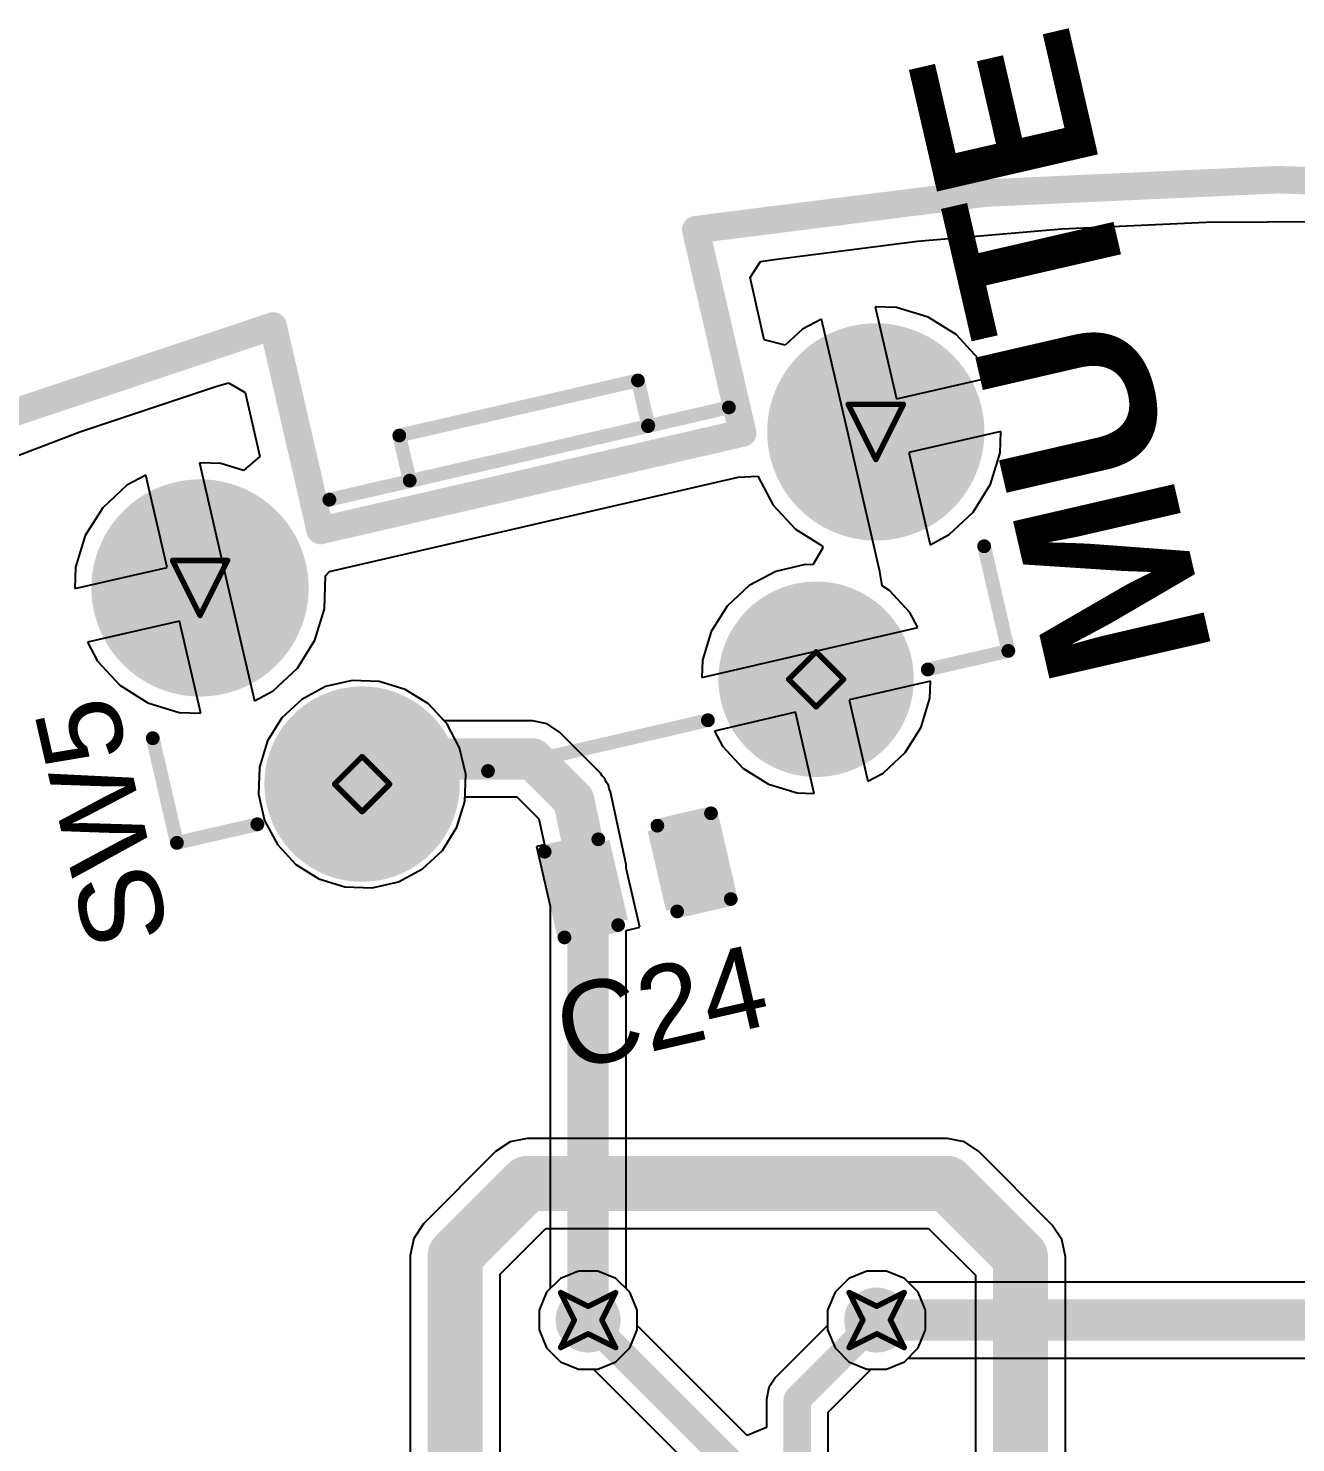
# Model space of a CAD drawing. Header units: inches. Extents: x -5 to 247, y -53 to 67.
# Drawn here: x 16.04 to 27.74, y 2.81 to 15.86 of the extents above; entities that cross this region are included whole.
import ezdxf

# ---------------------------------------------------------------- set-up
doc = ezdxf.new("R2010")
doc.units = ezdxf.units.IN
for name, color, linetype in [('Board Outline', 216, 'Continuous'), ('Bottom Layer', 5, 'Continuous'), ('Bottom Solder', 6, 'Continuous'), ('Drill Drawing', 1, 'Continuous'), ('Multi-Layer', 9, 'Continuous'), ('Pad Holes', 156, 'Continuous'), ('Top Layer', 1, 'Continuous'), ('Top Overlay', 2, 'Continuous'), ('Top Paste', 8, 'Continuous'), ('Top Solder', 216, 'Continuous'), ('Via Holes', 16, 'Continuous')]:
    doc.layers.add(name, color=color, linetype=linetype)
doc.styles.add('Arial', font='', dxfattribs={"height": 0.2})
doc.styles.add('Arial_Bold', font='', dxfattribs={"height": 0.2})
doc.styles.get('Arial').set_extended_font_data('Arial')
doc.styles.get('Arial_Bold').set_extended_font_data('Arial', bold=True)

# ---------------------------------------------------------------- blocks, each defined once
blk = doc.blocks.new('TS_1087E_B3D2_71')
at = {"layer": 'Bottom Layer'}
h = blk.add_hatch(color=5, dxfattribs=at)
edge = h.paths.add_edge_path()
edge.add_arc((-1.05, 3.2), 0.9, 0, 360)
h = blk.add_hatch(color=5, dxfattribs=at)
edge = h.paths.add_edge_path()
edge.add_arc((1.05, 2.15), 0.8, 0, 360)
h = blk.add_hatch(color=5, dxfattribs=at)
edge = h.paths.add_edge_path()
edge.add_arc((1.05, -2.15), 0.8, 0, 360)
h = blk.add_hatch(color=5, dxfattribs=at)
edge = h.paths.add_edge_path()
edge.add_arc((-1.05, -3.2), 0.9, 0, 360)
at = {"layer": 'Bottom Solder'}
h = blk.add_hatch(color=6, dxfattribs=at)
edge = h.paths.add_edge_path()
edge.add_arc((-1.05, 3.2), 1.002, 0, 360)
h = blk.add_hatch(color=6, dxfattribs=at)
edge = h.paths.add_edge_path()
edge.add_arc((1.05, 2.15), 0.902, 0, 360)
h = blk.add_hatch(color=6, dxfattribs=at)
edge = h.paths.add_edge_path()
edge.add_arc((1.05, -2.15), 0.902, 0, 360)
h = blk.add_hatch(color=6, dxfattribs=at)
edge = h.paths.add_edge_path()
edge.add_arc((-1.05, -3.2), 1.002, 0, 360)
at = {"layer": 'Multi-Layer'}
h = blk.add_hatch(color=9, dxfattribs=at)
edge = h.paths.add_edge_path()
edge.add_arc((-1.05, 3.2), 0.9, 0, 360)
h = blk.add_hatch(color=9, dxfattribs=at)
edge = h.paths.add_edge_path()
edge.add_arc((1.05, 2.15), 0.8, 0, 360)
h = blk.add_hatch(color=9, dxfattribs=at)
edge = h.paths.add_edge_path()
edge.add_arc((1.05, -2.15), 0.8, 0, 360)
h = blk.add_hatch(color=9, dxfattribs=at)
edge = h.paths.add_edge_path()
edge.add_arc((-1.05, -3.2), 0.9, 0, 360)
at = {"layer": 'Pad Holes'}
h = blk.add_hatch(color=7, dxfattribs=at)
edge = h.paths.add_edge_path()
edge.add_arc((-1.05, 3.2), 0.5, 0, 360)
h = blk.add_hatch(color=7, dxfattribs=at)
edge = h.paths.add_edge_path()
edge.add_arc((1.05, 2.15), 0.45, 0, 360)
h = blk.add_hatch(color=7, dxfattribs=at)
edge = h.paths.add_edge_path()
edge.add_arc((1.05, -2.15), 0.45, 0, 360)
h = blk.add_hatch(color=7, dxfattribs=at)
edge = h.paths.add_edge_path()
edge.add_arc((-1.05, -3.2), 0.5, 0, 360)
at = {"layer": 'Top Layer'}
h = blk.add_hatch(color=1, dxfattribs=at)
edge = h.paths.add_edge_path()
edge.add_arc((-1.05, 3.2), 0.9, 0, 360)
h = blk.add_hatch(color=1, dxfattribs=at)
edge = h.paths.add_edge_path()
edge.add_arc((1.05, 2.15), 0.8, 0, 360)
h = blk.add_hatch(color=1, dxfattribs=at)
edge = h.paths.add_edge_path()
edge.add_arc((1.05, -2.15), 0.8, 0, 360)
h = blk.add_hatch(color=1, dxfattribs=at)
edge = h.paths.add_edge_path()
edge.add_arc((-1.05, -3.2), 0.9, 0, 360)
at = {"layer": 'Top Solder'}
h = blk.add_hatch(color=216, dxfattribs=at)
edge = h.paths.add_edge_path()
edge.add_arc((-1.05, 3.2), 1.002, 0, 360)
h = blk.add_hatch(color=216, dxfattribs=at)
edge = h.paths.add_edge_path()
edge.add_arc((1.05, 2.15), 0.902, 0, 360)
h = blk.add_hatch(color=216, dxfattribs=at)
edge = h.paths.add_edge_path()
edge.add_arc((1.05, -2.15), 0.902, 0, 360)
h = blk.add_hatch(color=216, dxfattribs=at)
edge = h.paths.add_edge_path()
edge.add_arc((-1.05, -3.2), 1.002, 0, 360)
at = {"layer": 'Top Overlay'}
for points in [[(0.203, 3.937, 0.127, 0.127, 0), (1.194, 3.937, 0.127, 0.127, 0)], [(1.194, 3.175, 0.127, 0.127, 0), (1.194, 3.937, 0.127, 0.127, 0)], [(-1.575, -1.854, 0.127, 0.127, 0), (-1.575, 1.93, 0.127, 0.127, 0)], [(-2.007, 1.168, 0.127, 0.127, 0), (-1.579, 1.168, 0.127, 0.127, 0)], [(-2.007, -1.092, 0.127, 0.127, 0), (-2.007, 1.168, 0.127, 0.127, 0)], [(-1.575, 1.164, 0.127, 0.127, 0), (-1.579, 1.168, 0.127, 0.127, 0)], [(1.194, -0.991, 0.127, 0.127, 0), (1.194, 1.092, 0.127, 0.127, 0)], [(-2.007, -1.092, 0.127, 0.127, 0), (-1.579, -1.092, 0.127, 0.127, 0)], [(1.194, -3.937, 0.127, 0.127, 0), (1.194, -3.175, 0.127, 0.127, 0)], [(0.203, -3.937, 0.127, 0.127, 0), (1.194, -3.937, 0.127, 0.127, 0)]]:
    blk.add_lwpolyline(points, format="xyseb", dxfattribs=at)
for points in [[(0.171, 3.937, 0.0635, 0.0635, 1), (0.235, 3.937, 0.0635, 0.0635, 1)], [(1.162, 3.937, 0.0635, 0.0635, 1), (1.226, 3.937, 0.0635, 0.0635, 1)], [(1.162, 3.937, 0.0635, 0.0635, 1), (1.226, 3.937, 0.0635, 0.0635, 1)], [(1.162, 3.175, 0.0635, 0.0635, 1), (1.226, 3.175, 0.0635, 0.0635, 1)], [(-1.607, 1.93, 0.0635, 0.0635, 1), (-1.543, 1.93, 0.0635, 0.0635, 1)], [(-2.038, 1.168, 0.0635, 0.0635, 1), (-1.975, 1.168, 0.0635, 0.0635, 1)], [(-2.038, 1.168, 0.0635, 0.0635, 1), (-1.975, 1.168, 0.0635, 0.0635, 1)], [(-1.611, 1.168, 0.0635, 0.0635, 1), (-1.548, 1.168, 0.0635, 0.0635, 1)], [(-1.611, 1.168, 0.0635, 0.0635, 1), (-1.548, 1.168, 0.0635, 0.0635, 1)], [(-1.607, 1.164, 0.0635, 0.0635, 1), (-1.543, 1.164, 0.0635, 0.0635, 1)], [(1.162, 1.092, 0.0635, 0.0635, 1), (1.226, 1.092, 0.0635, 0.0635, 1)], [(-2.038, -1.092, 0.0635, 0.0635, 1), (-1.975, -1.092, 0.0635, 0.0635, 1)], [(-2.038, -1.092, 0.0635, 0.0635, 1), (-1.975, -1.092, 0.0635, 0.0635, 1)], [(-1.611, -1.092, 0.0635, 0.0635, 1), (-1.548, -1.092, 0.0635, 0.0635, 1)], [(1.162, -0.991, 0.0635, 0.0635, 1), (1.226, -0.991, 0.0635, 0.0635, 1)], [(-1.607, -1.854, 0.0635, 0.0635, 1), (-1.543, -1.854, 0.0635, 0.0635, 1)], [(1.162, -3.175, 0.0635, 0.0635, 1), (1.226, -3.175, 0.0635, 0.0635, 1)], [(0.171, -3.937, 0.0635, 0.0635, 1), (0.235, -3.937, 0.0635, 0.0635, 1)], [(1.162, -3.937, 0.0635, 0.0635, 1), (1.226, -3.937, 0.0635, 0.0635, 1)], [(1.162, -3.937, 0.0635, 0.0635, 1), (1.226, -3.937, 0.0635, 0.0635, 1)]]:
    blk.add_lwpolyline(points, format="xyseb", close=True, dxfattribs=at)
blk = doc.blocks.new('C___0402_77')
at = {"layer": 'Top Layer'}
for points in [[(-0.699, -0.318), (-0.699, 0.318), (-0.241, 0.318), (-0.241, -0.318)], [(0.241, -0.318), (0.241, 0.318), (0.699, 0.318), (0.699, -0.318)]]:
    blk.add_hatch(color=1, dxfattribs=at).paths.add_polyline_path(points)
at = {"layer": 'Top Paste'}
for points in [[(-0.699, -0.318), (-0.699, 0.318), (-0.241, 0.318), (-0.241, -0.318)], [(0.241, -0.318), (0.241, 0.318), (0.699, 0.318), (0.699, -0.318)]]:
    blk.add_hatch(color=8, dxfattribs=at).paths.add_polyline_path(points)
at = {"layer": 'Top Solder'}
for points in [[(-0.759, -0.377), (-0.759, 0.377), (-0.181, 0.377), (-0.181, -0.377)], [(0.181, -0.377), (0.181, 0.377), (0.759, 0.377), (0.759, -0.377)]]:
    blk.add_hatch(color=216, dxfattribs=at).paths.add_polyline_path(points)
at = {"layer": 'Top Overlay'}
for points in [[(-0.279, 0.406, 0.127, 0.127, 0), (-0.787, 0.406, 0.127, 0.127, 0)], [(-0.787, -0.406, 0.127, 0.127, 0), (-0.787, 0.406, 0.127, 0.127, 0)], [(0.787, 0.406, 0.127, 0.127, 0), (0.279, 0.406, 0.127, 0.127, 0)], [(0.787, -0.406, 0.127, 0.127, 0), (0.787, 0.406, 0.127, 0.127, 0)], [(-0.279, -0.406, 0.127, 0.127, 0), (-0.787, -0.406, 0.127, 0.127, 0)], [(0.787, -0.406, 0.127, 0.127, 0), (0.279, -0.406, 0.127, 0.127, 0)]]:
    blk.add_lwpolyline(points, format="xyseb", dxfattribs=at)
for points in [[(-0.819, 0.406, 0.0635, 0.0635, 1), (-0.756, 0.406, 0.0635, 0.0635, 1)], [(-0.819, 0.406, 0.0635, 0.0635, 1), (-0.756, 0.406, 0.0635, 0.0635, 1)], [(-0.311, 0.406, 0.0635, 0.0635, 1), (-0.248, 0.406, 0.0635, 0.0635, 1)], [(0.248, 0.406, 0.0635, 0.0635, 1), (0.311, 0.406, 0.0635, 0.0635, 1)], [(0.756, 0.406, 0.0635, 0.0635, 1), (0.819, 0.406, 0.0635, 0.0635, 1)], [(0.756, 0.406, 0.0635, 0.0635, 1), (0.819, 0.406, 0.0635, 0.0635, 1)], [(-0.819, -0.406, 0.0635, 0.0635, 1), (-0.756, -0.406, 0.0635, 0.0635, 1)], [(-0.819, -0.406, 0.0635, 0.0635, 1), (-0.756, -0.406, 0.0635, 0.0635, 1)], [(-0.311, -0.406, 0.0635, 0.0635, 1), (-0.248, -0.406, 0.0635, 0.0635, 1)], [(0.248, -0.406, 0.0635, 0.0635, 1), (0.311, -0.406, 0.0635, 0.0635, 1)], [(0.756, -0.406, 0.0635, 0.0635, 1), (0.819, -0.406, 0.0635, 0.0635, 1)], [(0.756, -0.406, 0.0635, 0.0635, 1), (0.819, -0.406, 0.0635, 0.0635, 1)]]:
    blk.add_lwpolyline(points, format="xyseb", close=True, dxfattribs=at)

msp = doc.modelspace()

# ---------------------------------------------------------------- hatches: boundary and pattern name
at = {"layer": 'Bottom Layer'}
h = msp.add_hatch(color=5, dxfattribs=at)
edge = h.paths.add_edge_path()
edge.add_arc((21.207, 3.937), 0.3, 0, 360)
h = msp.add_hatch(color=5, dxfattribs=at)
edge = h.paths.add_edge_path()
edge.add_arc((23.87, 3.937), 0.3, 0, 360)
at = {"layer": 'Top Layer'}
h = msp.add_hatch(color=1, dxfattribs=at)
edge = h.paths.add_edge_path()
edge.add_arc((21.207, 3.937), 0.3, 0, 360)
h = msp.add_hatch(color=1, dxfattribs=at)
edge = h.paths.add_edge_path()
edge.add_arc((23.87, 3.937), 0.3, 0, 360)
at = {"layer": 'Via Holes'}
h = msp.add_hatch(color=7, dxfattribs=at)
edge = h.paths.add_edge_path()
edge.add_arc((21.207, 3.937), 0.15, 0, 360)
h = msp.add_hatch(color=7, dxfattribs=at)
edge = h.paths.add_edge_path()
edge.add_arc((23.87, 3.937), 0.15, 0, 360)

# ---------------------------------------------------------------- linework, layer by layer
at = {"layer": 'Board Outline'}
for points in [[(22.2, 13.998, 0.254, 0.254, -0.079933), (32.959, 14.06, 0.254, 0.254, 0)], [(22.2, 13.998, 0.254, 0.254, 0), (22.633, 12.122, 0.254, 0.254, 0)], [(8.648, 8.55, 0.254, 0.254, -0.079285), (18.3, 13.109, 0.254, 0.254, 0)], [(18.3, 13.109, 0.254, 0.254, 0), (18.735, 11.222, 0.254, 0.254, 0)], [(18.735, 11.222, 0.254, 0.254, 0), (22.633, 12.122, 0.254, 0.254, 0)]]:
    msp.add_lwpolyline(points, format="xyseb", dxfattribs=at)
for points in [[(22.137, 13.998, 0.127, 0.127, 1), (22.264, 13.998, 0.127, 0.127, 1)], [(22.137, 13.998, 0.127, 0.127, 1), (22.264, 13.998, 0.127, 0.127, 1)], [(18.237, 13.109, 0.127, 0.127, 1), (18.364, 13.109, 0.127, 0.127, 1)], [(18.237, 13.109, 0.127, 0.127, 1), (18.364, 13.109, 0.127, 0.127, 1)], [(22.57, 12.122, 0.127, 0.127, 1), (22.697, 12.122, 0.127, 0.127, 1)], [(22.57, 12.122, 0.127, 0.127, 1), (22.697, 12.122, 0.127, 0.127, 1)], [(18.672, 11.222, 0.127, 0.127, 1), (18.799, 11.222, 0.127, 0.127, 1)], [(18.672, 11.222, 0.127, 0.127, 1), (18.799, 11.222, 0.127, 0.127, 1)]]:
    msp.add_lwpolyline(points, format="xyseb", close=True, dxfattribs=at)
at = {"layer": 'Bottom Layer'}
for p, q in [((24.247, 13.891), (25.578, 14.005)), ((25.578, 14.005), (26.912, 14.066)), ((26.912, 14.066), (28.247, 14.074)), ((22.923, 13.724), (24.247, 13.891)), ((22.701, 13.556), (22.799, 13.704)), ((22.799, 13.704), (22.923, 13.724)), ((22.833, 12.981), (22.701, 13.556)), ((24.054, 13.28), (23.856, 13.286)), ((23.856, 13.286), (24.053, 12.436)), ((24.345, 13.191), (24.054, 13.28)), ((24.603, 13.03), (24.345, 13.191)), ((23.186, 13.079), (23.027, 12.931)), ((23.361, 13.172), (23.186, 13.079)), ((23.615, 12.074), (23.361, 13.172)), ((23.027, 12.931), (22.833, 12.981)), ((24.81, 12.807), (24.603, 13.03)), ((24.903, 12.632), (24.81, 12.807)), ((16.516, 12.131), (17.773, 12.551)), ((17.773, 12.551), (17.89, 12.585)), ((17.89, 12.585), (18.043, 12.495)), ((24.053, 12.436), (24.903, 12.632)), ((18.043, 12.495), (18.179, 11.906)), ((25.017, 12.137), (24.167, 11.941)), ((25.01, 11.939), (25.017, 12.137)), ((15.277, 11.661), (16.516, 12.131)), ((23.899, 10.844), (23.615, 12.074)), ((18.179, 11.906), (18.026, 11.776)), ((24.167, 11.941), (24.363, 11.091)), ((24.921, 11.649), (25.01, 11.939)), ((17.818, 11.84), (17.62, 11.847)), ((17.62, 11.847), (17.874, 10.749)), ((18.026, 11.776), (17.818, 11.84)), ((16.95, 11.639), (16.728, 11.432)), ((17.125, 11.732), (16.95, 11.639)), ((17.322, 10.882), (17.125, 11.732)), ((18.822, 10.843), (22.592, 11.713)), ((22.592, 11.713), (22.772, 11.724)), ((22.772, 11.724), (22.915, 11.456)), ((24.76, 11.391), (24.921, 11.649)), ((16.728, 11.432), (16.567, 11.175)), ((22.915, 11.456), (23.122, 11.233)), ((24.538, 11.184), (24.76, 11.391)), ((23.122, 11.233), (23.368, 11.08)), ((16.567, 11.175), (16.478, 10.884)), ((24.363, 11.091), (24.538, 11.184)), ((23.372, 11.063), (23.281, 10.905)), ((23.368, 11.08), (23.372, 11.063)), ((16.478, 10.884), (16.471, 10.686)), ((16.471, 10.686), (17.322, 10.882)), ((18.785, 10.803), (18.822, 10.843)), ((22.939, 10.845), (22.694, 10.715)), ((23.21, 10.907), (22.939, 10.845)), ((23.281, 10.905), (23.21, 10.907)), ((23.92, 10.712), (23.899, 10.844)), ((17.874, 10.749), (18.127, 9.651)), ((18.774, 10.5), (18.785, 10.803)), ((22.694, 10.715), (22.491, 10.525)), ((23.988, 10.669), (23.92, 10.712)), ((24.177, 10.466), (23.988, 10.669)), ((18.685, 10.209), (18.774, 10.5)), ((22.491, 10.525), (22.344, 10.29)), ((24.251, 10.327), (24.177, 10.466)), ((17.436, 10.387), (16.586, 10.191)), ((17.632, 9.537), (17.436, 10.387)), ((23.254, 10.097), (24.251, 10.327)), ((16.586, 10.191), (16.679, 10.016)), ((18.524, 9.951), (18.685, 10.209)), ((22.344, 10.29), (22.263, 10.025)), ((22.257, 9.866), (23.254, 10.097)), ((16.679, 10.016), (16.886, 9.794)), ((18.302, 9.744), (18.524, 9.951)), ((22.263, 10.025), (22.257, 9.866)), ((16.886, 9.794), (17.144, 9.633)), ((19.03, 9.838), (18.785, 9.782)), ((19.28, 9.829), (19.03, 9.838)), ((19.52, 9.756), (19.28, 9.829)), ((24.366, 9.832), (23.616, 9.659)), ((24.36, 9.674), (24.366, 9.832)), ((18.127, 9.651), (18.302, 9.744)), ((18.564, 9.664), (18.38, 9.493)), ((18.785, 9.782), (18.564, 9.664)), ((19.733, 9.623), (19.52, 9.756)), ((23.616, 9.659), (23.789, 8.909)), ((24.279, 9.408), (24.36, 9.674)), ((17.144, 9.633), (17.434, 9.544)), ((17.434, 9.544), (17.632, 9.537)), ((19.904, 9.44), (19.733, 9.623)), ((23.121, 9.545), (22.372, 9.372)), ((23.294, 8.795), (23.121, 9.545)), ((18.38, 9.493), (18.248, 9.28)), ((20.021, 9.218), (19.904, 9.44)), ((24.132, 9.173), (24.279, 9.408)), ((18.248, 9.28), (18.174, 9.04)), ((22.372, 9.372), (22.446, 9.232)), ((20.078, 8.974), (20.021, 9.218)), ((22.446, 9.232), (22.635, 9.029)), ((23.929, 8.984), (24.132, 9.173)), ((18.174, 9.04), (18.166, 8.79)), ((22.635, 9.029), (22.871, 8.882)), ((20.069, 8.723), (20.078, 8.974)), ((22.871, 8.882), (23.136, 8.801)), ((23.789, 8.909), (23.929, 8.984)), ((18.166, 8.79), (18.222, 8.545)), ((23.136, 8.801), (23.294, 8.795)), ((19.996, 8.484), (20.069, 8.723)), ((18.222, 8.545), (18.34, 8.324)), ((19.863, 8.271), (19.996, 8.484)), ((18.34, 8.324), (18.511, 8.141)), ((19.68, 8.1), (19.863, 8.271)), ((18.511, 8.141), (18.723, 8.008)), ((19.458, 7.982), (19.68, 8.1)), ((18.723, 8.008), (18.963, 7.934)), ((19.214, 7.926), (19.458, 7.982)), ((18.963, 7.934), (19.214, 7.926)), ((20.646, 5.612), (20.487, 5.58)), ((24.52, 5.612), (20.646, 5.612)), ((24.679, 5.58), (24.52, 5.612)), ((20.353, 5.491), (19.688, 4.826)), ((20.487, 5.58), (20.353, 5.491)), ((24.813, 5.491), (24.679, 5.58)), ((25.49, 4.814), (24.813, 5.491)), ((19.688, 4.826), (19.598, 4.691)), ((20.395, 4.361), (20.817, 4.783)), ((20.817, 4.783), (24.349, 4.783)), ((24.349, 4.783), (24.782, 4.35)), ((25.58, 4.68), (25.49, 4.814)), ((19.598, 4.691), (19.566, 4.533)), ((25.611, 4.521), (25.58, 4.68)), ((19.566, 4.533), (19.566, 0.464)), ((25.611, -8.061), (25.611, 4.521)), ((20.395, 0.292), (20.395, 4.361)), ((20.951, 4.321), (20.824, 4.193)), ((21.117, 4.389), (20.951, 4.321)), ((21.297, 4.389), (21.117, 4.389)), ((21.464, 4.321), (21.297, 4.389)), ((21.591, 4.193), (21.464, 4.321)), ((23.613, 4.321), (23.486, 4.193)), ((23.78, 4.389), (23.613, 4.321)), ((23.96, 4.389), (23.78, 4.389)), ((24.126, 4.321), (23.96, 4.389)), ((24.253, 4.193), (24.126, 4.321)), ((24.782, 4.35), (24.782, -8.232)), ((20.824, 4.193), (20.755, 4.027)), ((21.66, 4.027), (21.591, 4.193)), ((23.486, 4.193), (23.417, 4.027)), ((24.322, 4.027), (24.253, 4.193)), ((20.755, 4.027), (20.755, 3.847)), ((21.66, 3.887), (21.66, 4.027)), ((23.417, 4.027), (23.417, 3.887)), ((24.322, 3.847), (24.322, 4.027)), ((20.755, 3.847), (20.824, 3.681)), ((22.675, 2.872), (21.66, 3.887)), ((23.417, 3.887), (22.936, 3.406)), ((24.253, 3.681), (24.322, 3.847)), ((20.824, 3.681), (20.951, 3.553)), ((24.126, 3.553), (24.253, 3.681)), ((20.951, 3.553), (21.117, 3.485)), ((23.96, 3.485), (24.126, 3.553)), ((21.117, 3.485), (21.257, 3.485)), ((21.257, 3.485), (22.26, 2.482)), ((22.936, 3.406), (22.874, 3.314)), ((23.422, 3.087), (23.82, 3.485)), ((23.82, 3.485), (23.96, 3.485)), ((22.874, 3.314), (22.853, 3.205)), ((22.853, 3.205), (22.853, 3.205)), ((22.853, 3.205), (22.853, 2.946)), ((23.422, -2.803), (23.422, 3.087)), ((22.853, 2.946), (22.675, 2.872))]:
    msp.add_line(p, q, dxfattribs=at)
for points in [[(19.981, 4.533, 0.508, 0.508, 0), (20.646, 5.198, 0.508, 0.508, 0)], [(20.646, 5.198, 0.508, 0.508, 0), (24.52, 5.198, 0.508, 0.508, 0)], [(24.52, 5.198, 0.508, 0.508, 0), (25.197, 4.521, 0.508, 0.508, 0)], [(19.981, 0.292, 0.508, 0.508, 0), (19.981, 4.533, 0.508, 0.508, 0)], [(25.197, -8.232, 0.508, 0.508, 0), (25.197, 4.521, 0.508, 0.508, 0)], [(21.207, 3.937, 0.254, 0.254, 0), (22.545, 2.6, 0.254, 0.254, 0)], [(23.137, 3.205, 0.254, 0.254, 0), (23.87, 3.937, 0.254, 0.254, 0)], [(23.137, -2.803, 0.254, 0.254, 0), (23.137, 3.205, 0.254, 0.254, 0)]]:
    msp.add_lwpolyline(points, format="xyseb", dxfattribs=at)
for points in [[(20.519, 5.198, 0.254, 0.254, 1), (20.773, 5.198, 0.254, 0.254, 1)], [(20.519, 5.198, 0.254, 0.254, 1), (20.773, 5.198, 0.254, 0.254, 1)], [(24.393, 5.198, 0.254, 0.254, 1), (24.647, 5.198, 0.254, 0.254, 1)], [(24.393, 5.198, 0.254, 0.254, 1), (24.647, 5.198, 0.254, 0.254, 1)], [(19.854, 4.533, 0.254, 0.254, 1), (20.108, 4.533, 0.254, 0.254, 1)], [(19.854, 4.533, 0.254, 0.254, 1), (20.108, 4.533, 0.254, 0.254, 1)], [(25.07, 4.521, 0.254, 0.254, 1), (25.324, 4.521, 0.254, 0.254, 1)], [(25.07, 4.521, 0.254, 0.254, 1), (25.324, 4.521, 0.254, 0.254, 1)], [(21.144, 3.937, 0.127, 0.127, 1), (21.271, 3.937, 0.127, 0.127, 1)], [(23.806, 3.937, 0.127, 0.127, 1), (23.933, 3.937, 0.127, 0.127, 1)], [(23.074, 3.205, 0.127, 0.127, 1), (23.201, 3.205, 0.127, 0.127, 1)], [(23.074, 3.205, 0.127, 0.127, 1), (23.201, 3.205, 0.127, 0.127, 1)]]:
    msp.add_lwpolyline(points, format="xyseb", close=True, dxfattribs=at)
at = {"layer": 'Drill Drawing'}
for points in [[(23.608, 12.386, 0.0508, 0.0508, 0), (24.116, 12.386, 0.0508, 0.0508, 0)], [(23.608, 12.386, 0.0508, 0.0508, 0), (23.862, 11.878, 0.0508, 0.0508, 0)], [(23.862, 11.878, 0.0508, 0.0508, 0), (24.116, 12.386, 0.0508, 0.0508, 0)], [(17.372, 10.946, 0.0508, 0.0508, 0), (17.88, 10.946, 0.0508, 0.0508, 0)], [(17.372, 10.946, 0.0508, 0.0508, 0), (17.626, 10.438, 0.0508, 0.0508, 0)], [(17.626, 10.438, 0.0508, 0.0508, 0), (17.88, 10.946, 0.0508, 0.0508, 0)], [(23.057, 9.849, 0.0508, 0.0508, 0), (23.311, 10.103, 0.0508, 0.0508, 0)], [(23.311, 10.103, 0.0508, 0.0508, 0), (23.565, 9.849, 0.0508, 0.0508, 0)], [(23.057, 9.849, 0.0508, 0.0508, 0), (23.311, 9.595, 0.0508, 0.0508, 0)], [(23.311, 9.595, 0.0508, 0.0508, 0), (23.565, 9.849, 0.0508, 0.0508, 0)], [(18.868, 8.882, 0.0508, 0.0508, 0), (19.122, 9.136, 0.0508, 0.0508, 0)], [(19.122, 9.136, 0.0508, 0.0508, 0), (19.376, 8.882, 0.0508, 0.0508, 0)], [(18.868, 8.882, 0.0508, 0.0508, 0), (19.122, 8.628, 0.0508, 0.0508, 0)], [(19.122, 8.628, 0.0508, 0.0508, 0), (19.376, 8.882, 0.0508, 0.0508, 0)], [(20.953, 4.191, 0.0508, 0.0508, 0), (21.207, 4.064, 0.0508, 0.0508, 0)], [(20.953, 4.191, 0.0508, 0.0508, 0), (21.08, 3.937, 0.0508, 0.0508, 0)], [(21.207, 4.064, 0.0508, 0.0508, 0), (21.461, 4.191, 0.0508, 0.0508, 0)], [(21.334, 3.937, 0.0508, 0.0508, 0), (21.461, 4.191, 0.0508, 0.0508, 0)], [(23.616, 4.191, 0.0508, 0.0508, 0), (23.87, 4.064, 0.0508, 0.0508, 0)], [(23.616, 4.191, 0.0508, 0.0508, 0), (23.743, 3.937, 0.0508, 0.0508, 0)], [(23.87, 4.064, 0.0508, 0.0508, 0), (24.124, 4.191, 0.0508, 0.0508, 0)], [(23.997, 3.937, 0.0508, 0.0508, 0), (24.124, 4.191, 0.0508, 0.0508, 0)], [(20.953, 3.683, 0.0508, 0.0508, 0), (21.08, 3.937, 0.0508, 0.0508, 0)], [(21.334, 3.937, 0.0508, 0.0508, 0), (21.461, 3.683, 0.0508, 0.0508, 0)], [(23.616, 3.683, 0.0508, 0.0508, 0), (23.743, 3.937, 0.0508, 0.0508, 0)], [(23.997, 3.937, 0.0508, 0.0508, 0), (24.124, 3.683, 0.0508, 0.0508, 0)], [(20.953, 3.683, 0.0508, 0.0508, 0), (21.207, 3.81, 0.0508, 0.0508, 0)], [(21.207, 3.81, 0.0508, 0.0508, 0), (21.461, 3.683, 0.0508, 0.0508, 0)], [(23.616, 3.683, 0.0508, 0.0508, 0), (23.87, 3.81, 0.0508, 0.0508, 0)], [(23.87, 3.81, 0.0508, 0.0508, 0), (24.124, 3.683, 0.0508, 0.0508, 0)]]:
    msp.add_lwpolyline(points, format="xyseb", dxfattribs=at)
for points in [[(23.595, 12.386, 0.0254, 0.0254, 1), (23.621, 12.386, 0.0254, 0.0254, 1)], [(23.595, 12.386, 0.0254, 0.0254, 1), (23.621, 12.386, 0.0254, 0.0254, 1)], [(24.103, 12.386, 0.0254, 0.0254, 1), (24.129, 12.386, 0.0254, 0.0254, 1)], [(24.103, 12.386, 0.0254, 0.0254, 1), (24.129, 12.386, 0.0254, 0.0254, 1)], [(23.849, 11.878, 0.0254, 0.0254, 1), (23.875, 11.878, 0.0254, 0.0254, 1)], [(23.849, 11.878, 0.0254, 0.0254, 1), (23.875, 11.878, 0.0254, 0.0254, 1)], [(17.36, 10.946, 0.0254, 0.0254, 1), (17.385, 10.946, 0.0254, 0.0254, 1)], [(17.36, 10.946, 0.0254, 0.0254, 1), (17.385, 10.946, 0.0254, 0.0254, 1)], [(17.868, 10.946, 0.0254, 0.0254, 1), (17.893, 10.946, 0.0254, 0.0254, 1)], [(17.868, 10.946, 0.0254, 0.0254, 1), (17.893, 10.946, 0.0254, 0.0254, 1)], [(17.614, 10.438, 0.0254, 0.0254, 1), (17.639, 10.438, 0.0254, 0.0254, 1)], [(17.614, 10.438, 0.0254, 0.0254, 1), (17.639, 10.438, 0.0254, 0.0254, 1)], [(23.299, 10.103, 0.0254, 0.0254, 1), (23.324, 10.103, 0.0254, 0.0254, 1)], [(23.299, 10.103, 0.0254, 0.0254, 1), (23.324, 10.103, 0.0254, 0.0254, 1)], [(23.045, 9.849, 0.0254, 0.0254, 1), (23.07, 9.849, 0.0254, 0.0254, 1)], [(23.045, 9.849, 0.0254, 0.0254, 1), (23.07, 9.849, 0.0254, 0.0254, 1)], [(23.553, 9.849, 0.0254, 0.0254, 1), (23.578, 9.849, 0.0254, 0.0254, 1)], [(23.553, 9.849, 0.0254, 0.0254, 1), (23.578, 9.849, 0.0254, 0.0254, 1)], [(23.299, 9.595, 0.0254, 0.0254, 1), (23.324, 9.595, 0.0254, 0.0254, 1)], [(23.299, 9.595, 0.0254, 0.0254, 1), (23.324, 9.595, 0.0254, 0.0254, 1)], [(19.109, 9.136, 0.0254, 0.0254, 1), (19.134, 9.136, 0.0254, 0.0254, 1)], [(19.109, 9.136, 0.0254, 0.0254, 1), (19.134, 9.136, 0.0254, 0.0254, 1)], [(18.855, 8.882, 0.0254, 0.0254, 1), (18.88, 8.882, 0.0254, 0.0254, 1)], [(18.855, 8.882, 0.0254, 0.0254, 1), (18.88, 8.882, 0.0254, 0.0254, 1)], [(19.363, 8.882, 0.0254, 0.0254, 1), (19.388, 8.882, 0.0254, 0.0254, 1)], [(19.363, 8.882, 0.0254, 0.0254, 1), (19.388, 8.882, 0.0254, 0.0254, 1)], [(19.109, 8.628, 0.0254, 0.0254, 1), (19.134, 8.628, 0.0254, 0.0254, 1)], [(19.109, 8.628, 0.0254, 0.0254, 1), (19.134, 8.628, 0.0254, 0.0254, 1)], [(20.941, 4.191, 0.0254, 0.0254, 1), (20.966, 4.191, 0.0254, 0.0254, 1)], [(20.941, 4.191, 0.0254, 0.0254, 1), (20.966, 4.191, 0.0254, 0.0254, 1)], [(21.449, 4.191, 0.0254, 0.0254, 1), (21.474, 4.191, 0.0254, 0.0254, 1)], [(21.449, 4.191, 0.0254, 0.0254, 1), (21.474, 4.191, 0.0254, 0.0254, 1)], [(23.603, 4.191, 0.0254, 0.0254, 1), (23.628, 4.191, 0.0254, 0.0254, 1)], [(23.603, 4.191, 0.0254, 0.0254, 1), (23.628, 4.191, 0.0254, 0.0254, 1)], [(24.111, 4.191, 0.0254, 0.0254, 1), (24.136, 4.191, 0.0254, 0.0254, 1)], [(24.111, 4.191, 0.0254, 0.0254, 1), (24.136, 4.191, 0.0254, 0.0254, 1)], [(21.195, 4.064, 0.0254, 0.0254, 1), (21.22, 4.064, 0.0254, 0.0254, 1)], [(21.195, 4.064, 0.0254, 0.0254, 1), (21.22, 4.064, 0.0254, 0.0254, 1)], [(23.857, 4.064, 0.0254, 0.0254, 1), (23.882, 4.064, 0.0254, 0.0254, 1)], [(23.857, 4.064, 0.0254, 0.0254, 1), (23.882, 4.064, 0.0254, 0.0254, 1)], [(21.068, 3.937, 0.0254, 0.0254, 1), (21.093, 3.937, 0.0254, 0.0254, 1)], [(21.068, 3.937, 0.0254, 0.0254, 1), (21.093, 3.937, 0.0254, 0.0254, 1)], [(21.322, 3.937, 0.0254, 0.0254, 1), (21.347, 3.937, 0.0254, 0.0254, 1)], [(21.322, 3.937, 0.0254, 0.0254, 1), (21.347, 3.937, 0.0254, 0.0254, 1)], [(23.73, 3.937, 0.0254, 0.0254, 1), (23.755, 3.937, 0.0254, 0.0254, 1)], [(23.73, 3.937, 0.0254, 0.0254, 1), (23.755, 3.937, 0.0254, 0.0254, 1)], [(23.984, 3.937, 0.0254, 0.0254, 1), (24.009, 3.937, 0.0254, 0.0254, 1)], [(23.984, 3.937, 0.0254, 0.0254, 1), (24.009, 3.937, 0.0254, 0.0254, 1)], [(21.195, 3.81, 0.0254, 0.0254, 1), (21.22, 3.81, 0.0254, 0.0254, 1)], [(21.195, 3.81, 0.0254, 0.0254, 1), (21.22, 3.81, 0.0254, 0.0254, 1)], [(23.857, 3.81, 0.0254, 0.0254, 1), (23.882, 3.81, 0.0254, 0.0254, 1)], [(23.857, 3.81, 0.0254, 0.0254, 1), (23.882, 3.81, 0.0254, 0.0254, 1)], [(20.941, 3.683, 0.0254, 0.0254, 1), (20.966, 3.683, 0.0254, 0.0254, 1)], [(20.941, 3.683, 0.0254, 0.0254, 1), (20.966, 3.683, 0.0254, 0.0254, 1)], [(21.449, 3.683, 0.0254, 0.0254, 1), (21.474, 3.683, 0.0254, 0.0254, 1)], [(21.449, 3.683, 0.0254, 0.0254, 1), (21.474, 3.683, 0.0254, 0.0254, 1)], [(23.603, 3.683, 0.0254, 0.0254, 1), (23.628, 3.683, 0.0254, 0.0254, 1)], [(23.603, 3.683, 0.0254, 0.0254, 1), (23.628, 3.683, 0.0254, 0.0254, 1)], [(24.111, 3.683, 0.0254, 0.0254, 1), (24.136, 3.683, 0.0254, 0.0254, 1)], [(24.111, 3.683, 0.0254, 0.0254, 1), (24.136, 3.683, 0.0254, 0.0254, 1)]]:
    msp.add_lwpolyline(points, format="xyseb", close=True, dxfattribs=at)
at = {"layer": 'Top Layer'}
for p, q in [((24.247, 13.891), (25.578, 14.005)), ((25.578, 14.005), (26.912, 14.066)), ((26.912, 14.066), (28.247, 14.074)), ((22.923, 13.724), (24.247, 13.891)), ((22.701, 13.556), (22.799, 13.704)), ((22.799, 13.704), (22.923, 13.724)), ((22.833, 12.981), (22.701, 13.556)), ((24.054, 13.28), (23.856, 13.286)), ((23.856, 13.286), (24.053, 12.436)), ((24.345, 13.191), (24.054, 13.28)), ((24.603, 13.03), (24.345, 13.191)), ((23.186, 13.079), (23.027, 12.931)), ((23.361, 13.172), (23.186, 13.079)), ((23.615, 12.074), (23.361, 13.172)), ((23.027, 12.931), (22.833, 12.981)), ((24.81, 12.807), (24.603, 13.03)), ((24.903, 12.632), (24.81, 12.807)), ((16.516, 12.131), (17.773, 12.551)), ((17.773, 12.551), (17.89, 12.585)), ((17.89, 12.585), (18.043, 12.495)), ((24.053, 12.436), (24.903, 12.632)), ((18.043, 12.495), (18.179, 11.906)), ((25.017, 12.137), (24.167, 11.941)), ((25.01, 11.939), (25.017, 12.137)), ((15.277, 11.661), (16.516, 12.131)), ((23.899, 10.844), (23.615, 12.074)), ((18.179, 11.906), (18.026, 11.776)), ((24.167, 11.941), (24.363, 11.091)), ((24.921, 11.649), (25.01, 11.939)), ((17.818, 11.84), (17.62, 11.847)), ((17.62, 11.847), (17.874, 10.749)), ((18.026, 11.776), (17.818, 11.84)), ((16.95, 11.639), (16.728, 11.432)), ((17.125, 11.732), (16.95, 11.639)), ((17.322, 10.882), (17.125, 11.732)), ((18.822, 10.843), (22.592, 11.713)), ((22.592, 11.713), (22.772, 11.724)), ((22.772, 11.724), (22.915, 11.456)), ((24.76, 11.391), (24.921, 11.649)), ((16.728, 11.432), (16.567, 11.175)), ((22.915, 11.456), (23.122, 11.233)), ((24.538, 11.184), (24.76, 11.391)), ((23.122, 11.233), (23.368, 11.08)), ((16.567, 11.175), (16.478, 10.884)), ((24.363, 11.091), (24.538, 11.184)), ((23.372, 11.063), (23.281, 10.905)), ((23.368, 11.08), (23.372, 11.063)), ((16.478, 10.884), (16.471, 10.686)), ((16.471, 10.686), (17.322, 10.882)), ((18.785, 10.803), (18.822, 10.843)), ((22.939, 10.845), (22.694, 10.715)), ((23.21, 10.907), (22.939, 10.845)), ((23.281, 10.905), (23.21, 10.907)), ((23.92, 10.712), (23.899, 10.844)), ((17.874, 10.749), (18.127, 9.651)), ((18.774, 10.5), (18.785, 10.803)), ((22.694, 10.715), (22.491, 10.525)), ((23.988, 10.669), (23.92, 10.712)), ((24.177, 10.466), (23.988, 10.669)), ((18.685, 10.209), (18.774, 10.5)), ((22.491, 10.525), (22.344, 10.29)), ((24.251, 10.327), (24.177, 10.466)), ((17.436, 10.387), (16.586, 10.191)), ((17.632, 9.537), (17.436, 10.387)), ((23.254, 10.097), (24.251, 10.327)), ((16.586, 10.191), (16.679, 10.016)), ((18.524, 9.951), (18.685, 10.209)), ((22.344, 10.29), (22.263, 10.025)), ((22.257, 9.866), (23.254, 10.097)), ((16.679, 10.016), (16.886, 9.794)), ((18.302, 9.744), (18.524, 9.951)), ((22.263, 10.025), (22.257, 9.866)), ((16.886, 9.794), (17.144, 9.633)), ((19.03, 9.838), (18.785, 9.782)), ((19.28, 9.829), (19.03, 9.838)), ((19.52, 9.756), (19.28, 9.829)), ((24.366, 9.832), (23.616, 9.659)), ((24.36, 9.674), (24.366, 9.832)), ((18.127, 9.651), (18.302, 9.744)), ((18.564, 9.664), (18.38, 9.493)), ((18.785, 9.782), (18.564, 9.664)), ((19.733, 9.623), (19.52, 9.756)), ((23.616, 9.659), (23.789, 8.909)), ((24.279, 9.408), (24.36, 9.674)), ((17.144, 9.633), (17.434, 9.544)), ((17.434, 9.544), (17.632, 9.537)), ((19.88, 9.465), (19.733, 9.623)), ((23.121, 9.545), (22.372, 9.372)), ((23.294, 8.795), (23.121, 9.545)), ((18.38, 9.493), (18.248, 9.28)), ((20.695, 9.465), (19.88, 9.465)), ((20.828, 9.438), (20.695, 9.465)), ((20.942, 9.362), (20.828, 9.438)), ((24.132, 9.173), (24.279, 9.408)), ((18.248, 9.28), (18.174, 9.04)), ((21.32, 8.984), (20.942, 9.362)), ((20.942, 9.362), (20.942, 9.362)), ((22.372, 9.372), (22.446, 9.232)), ((22.446, 9.232), (22.635, 9.029)), ((23.929, 8.984), (24.132, 9.173)), ((18.174, 9.04), (18.166, 8.79)), ((22.635, 9.029), (22.871, 8.882)), ((21.338, 8.957), (21.32, 8.984)), ((21.361, 8.935), (21.338, 8.957)), ((21.375, 8.901), (21.361, 8.935)), ((21.396, 8.871), (21.375, 8.901)), ((22.871, 8.882), (23.136, 8.801)), ((23.789, 8.909), (23.929, 8.984)), ((18.166, 8.79), (18.222, 8.545)), ((20.069, 8.723), (20.071, 8.765)), ((20.071, 8.765), (20.55, 8.765)), ((20.55, 8.765), (20.752, 8.563)), ((21.402, 8.839), (21.396, 8.871)), ((21.415, 8.81), (21.402, 8.839)), ((21.558, 8.139), (21.415, 8.81)), ((23.136, 8.801), (23.294, 8.795)), ((19.996, 8.484), (20.069, 8.723)), ((18.222, 8.545), (18.34, 8.324)), ((19.863, 8.271), (19.996, 8.484)), ((20.752, 8.563), (20.804, 8.323)), ((18.34, 8.324), (18.511, 8.141)), ((19.68, 8.1), (19.863, 8.271)), ((20.804, 8.323), (20.73, 8.306)), ((20.73, 8.306), (20.858, 7.755)), ((18.511, 8.141), (18.723, 8.008)), ((19.458, 7.982), (19.68, 8.1)), ((21.558, 8.108), (21.558, 8.139)), ((21.684, 7.562), (21.558, 8.108)), ((18.723, 8.008), (18.963, 7.934)), ((19.214, 7.926), (19.458, 7.982)), ((18.963, 7.934), (19.214, 7.926)), ((20.858, 7.755), (20.858, 4.227)), ((21.557, 7.532), (21.684, 7.562)), ((21.557, 4.227), (21.557, 7.532)), ((23.613, 4.321), (23.486, 4.193)), ((23.78, 4.389), (23.613, 4.321)), ((23.96, 4.389), (23.78, 4.389)), ((24.126, 4.321), (23.96, 4.389)), ((24.16, 4.287), (24.126, 4.321)), ((20.824, 4.193), (20.755, 4.027)), ((20.858, 4.227), (20.824, 4.193)), ((21.591, 4.193), (21.557, 4.227)), ((21.66, 4.027), (21.591, 4.193)), ((23.486, 4.193), (23.417, 4.027)), ((31.829, 4.287), (24.16, 4.287)), ((20.755, 4.027), (20.755, 3.847)), ((21.66, 3.847), (21.66, 4.027)), ((23.417, 4.027), (23.417, 3.847)), ((20.755, 3.847), (20.824, 3.681)), ((21.591, 3.681), (21.66, 3.847)), ((23.417, 3.847), (23.486, 3.681)), ((20.824, 3.681), (20.951, 3.553)), ((21.464, 3.553), (21.591, 3.681)), ((23.486, 3.681), (23.613, 3.553)), ((20.951, 3.553), (21.117, 3.485)), ((21.297, 3.485), (21.464, 3.553)), ((23.613, 3.553), (23.78, 3.485)), ((23.96, 3.485), (24.126, 3.553)), ((24.126, 3.553), (24.16, 3.587)), ((24.16, 3.587), (32.002, 3.587)), ((21.117, 3.485), (21.297, 3.485)), ((23.78, 3.485), (23.96, 3.485))]:
    msp.add_line(p, q, dxfattribs=at)
for points in [[(19.122, 8.882, 0.381, 0.381, 0), (19.355, 9.115, 0.381, 0.381, 0)], [(19.355, 9.115, 0.381, 0.381, 0), (20.695, 9.115, 0.381, 0.381, 0)], [(20.695, 9.115, 0.381, 0.381, 0), (21.073, 8.737, 0.381, 0.381, 0)], [(21.073, 8.737, 0.381, 0.381, 0), (21.216, 8.066, 0.381, 0.381, 0)], [(21.207, 7.934, 0.381, 0.381, 0), (21.216, 8.066, 0.381, 0.381, 0)], [(21.207, 3.937, 0.381, 0.381, 0), (21.207, 7.934, 0.381, 0.381, 0)], [(23.87, 3.937, 0.381, 0.381, 0), (32.002, 3.937, 0.381, 0.381, 0)]]:
    msp.add_lwpolyline(points, format="xyseb", dxfattribs=at)
for points in [[(19.26, 9.115, 0.191, 0.191, 1), (19.45, 9.115, 0.191, 0.191, 1)], [(19.26, 9.115, 0.191, 0.191, 1), (19.45, 9.115, 0.191, 0.191, 1)], [(20.599, 9.115, 0.191, 0.191, 1), (20.79, 9.115, 0.191, 0.191, 1)], [(20.599, 9.115, 0.191, 0.191, 1), (20.79, 9.115, 0.191, 0.191, 1)], [(19.026, 8.882, 0.191, 0.191, 1), (19.217, 8.882, 0.191, 0.191, 1)], [(20.978, 8.737, 0.191, 0.191, 1), (21.168, 8.737, 0.191, 0.191, 1)], [(20.978, 8.737, 0.191, 0.191, 1), (21.168, 8.737, 0.191, 0.191, 1)], [(21.121, 8.066, 0.191, 0.191, 1), (21.311, 8.066, 0.191, 0.191, 1)], [(21.121, 8.066, 0.191, 0.191, 1), (21.311, 8.066, 0.191, 0.191, 1)], [(21.112, 7.934, 0.191, 0.191, 1), (21.303, 7.934, 0.191, 0.191, 1)], [(21.112, 7.934, 0.191, 0.191, 1), (21.303, 7.934, 0.191, 0.191, 1)], [(21.112, 3.937, 0.191, 0.191, 1), (21.303, 3.937, 0.191, 0.191, 1)], [(23.774, 3.937, 0.191, 0.191, 1), (23.965, 3.937, 0.191, 0.191, 1)]]:
    msp.add_lwpolyline(points, format="xyseb", close=True, dxfattribs=at)

# ---------------------------------------------------------------- block references
for name, p, rotation in [('TS_1087E_B3D2_71', (20.98, 10.389), 283), ('C___0402_77', (21.665, 8.04), 193)]:
    msp.add_blockref(name, p, dxfattribs=dict(rotation=rotation))

# ---------------------------------------------------------------- texts
at = {"layer": 'Top Overlay'}
for s, height, rotation, style, p in [('MUTE', 1.524, 103, 'Arial_Bold', (26.981, 10.061)), ('SW5', 0.762, 103, 'Arial', (17.349, 7.484)), ('C24', 0.762, 13, 'Arial', (21.016, 6.233))]:
    msp.add_text(s, height=height, rotation=rotation, dxfattribs=dict(at, style=style)).set_placement(p)

doc.saveas('drawing.dxf')
